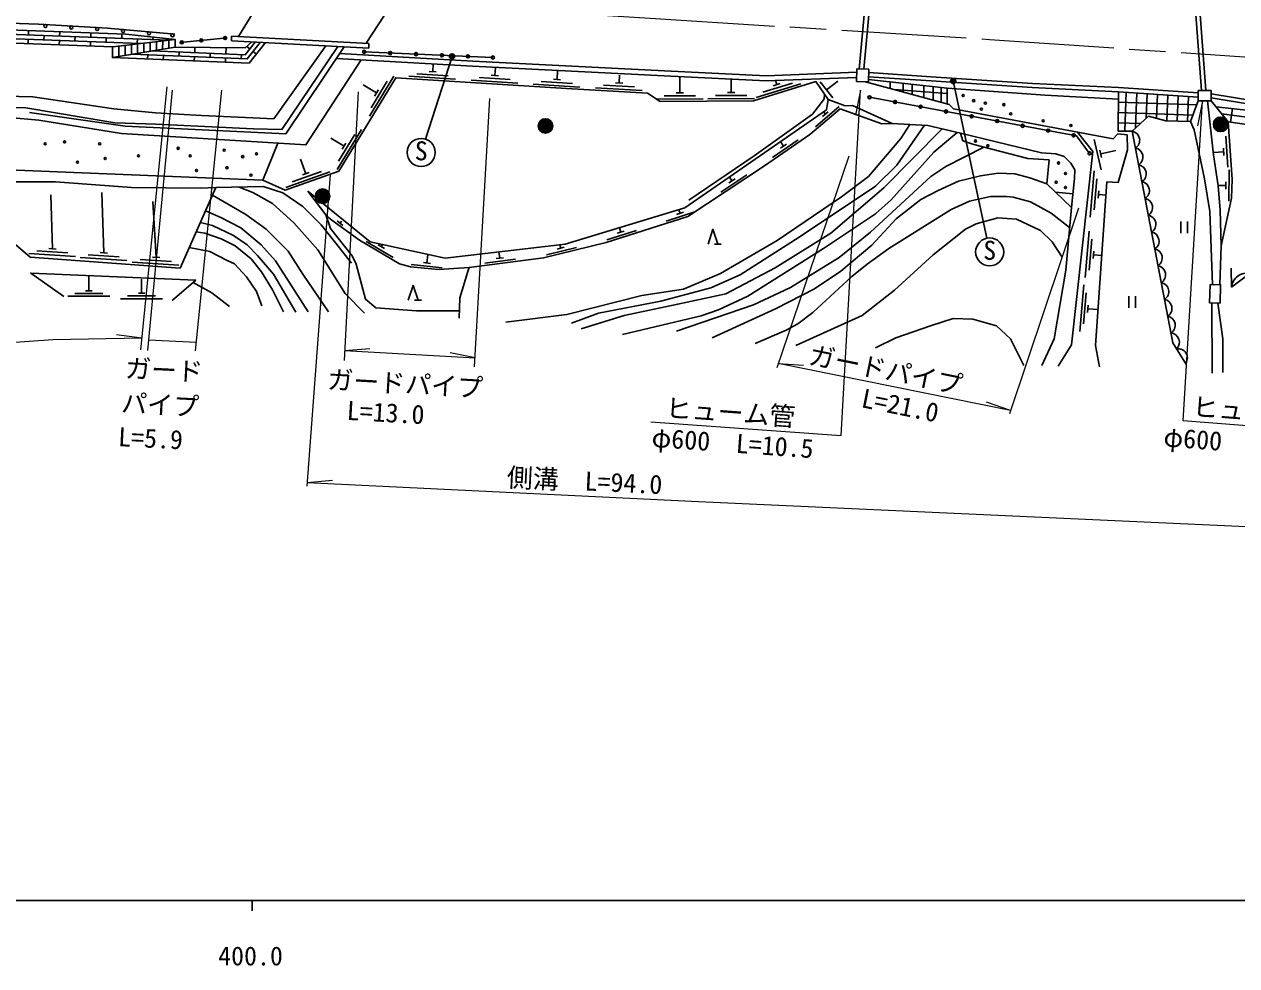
# Model space of a CAD drawing. Units: millimetres at full size, sheet at 1:1000; details may follow other scales. Extents: x 40000 to 680000, y 20000 to 380000.
# Drawn here: x 446049 to 562846, y 198715 to 289426 of the extents above; entities that cross this region are included whole.
import ezdxf
from ezdxf.enums import TextEntityAlignment as Align

# ---------------------------------------------------------------- set-up
doc = ezdxf.new("R2010")
doc.units = ezdxf.units.MM
doc.header["$LTSCALE"] = 1000
doc.linetypes.add('CHAIN', pattern=[18.5, 12, -1.5, 3.5, -1.5])
for name, color, linetype, lineweight in [('M-BGD', 7, 'Continuous', 25), ('M-BGD-EXST', 7, 'Continuous', 25), ('M-BMK', 2, 'CHAIN', 13), ('M-STR-HTXT', 7, 'Continuous', 13), ('M-STR-STR1', 1, 'Continuous', 25), ('M-TTL-BAND', 7, 'Continuous', 25)]:
    doc.layers.add(name, color=color, linetype=linetype, lineweight=lineweight)
doc.styles.add('ＭＳ ゴシック', font='')
doc.styles.get('ＭＳ ゴシック').set_extended_font_data('MS Gothic')

msp = doc.modelspace()

# ---------------------------------------------------------------- hatches: boundary and pattern name
at = {"layer": 'M-BGD'}
for points in [[(496958, 279625, -1), (495558, 279625, -1)], [(561994, 279785, -1), (560594, 279785, -1)], [(475486, 272857, -1), (474086, 272857, -1)]]:
    msp.add_hatch(color=256, dxfattribs=at).paths.add_polyline_path(points)
at = {"layer": 'M-BGD-EXST'}
for points in [[(487475, 286441, -1), (487036, 286202, -0.41421), (487136, 286541, -0.41421)], [(535751, 284080, -1), (535312, 283841, -0.41421), (535412, 284180, -0.41421)]]:
    msp.add_hatch(color=256, dxfattribs=at).paths.add_polyline_path(points)

# ---------------------------------------------------------------- linework, layer by layer
at = {"layer": 'M-BGD'}
for p, q in [((526467, 285112), (527344, 294740)), ((526928, 285099), (527804, 294713)), ((559453, 283027), (558693, 293118)), ((559864, 283027), (559106, 293094)), ((446454, 288398), (446469, 288812)), ((449452, 288285), (449467, 288699)), ((452450, 288173), (452465, 288587)), ((446423, 287569), (446438, 287983)), ((447937, 287927), (447953, 288341)), ((449421, 287457), (449436, 287871)), ((450935, 287815), (450951, 288229)), ((452419, 287344), (452434, 287758)), ((453933, 287702), (453949, 288116)), ((460580, 287966), (454565, 287264)), ((455162, 286311), (455167, 287334)), ((455448, 288060), (455463, 288474)), ((455764, 286414), (455769, 287404)), ((456367, 286516), (456372, 287475)), ((456931, 287590), (456947, 288004)), ((456969, 286619), (456974, 287545)), ((457572, 286721), (457576, 287615)), ((458174, 286823), (458178, 287685)), ((458445, 287948), (458454, 288187)), ((458776, 286926), (458781, 287756)), ((459379, 287028), (459383, 287826)), ((459981, 287131), (459985, 287896)), ((461074, 287662), (465588, 288119)), ((454547, 286207), (460584, 287233)), ((457936, 286068), (457952, 286470)), ((459435, 286007), (459451, 286408)), ((460950, 286347), (460966, 286748)), ((462432, 285884), (462449, 286286)), ((462465, 286687), (462486, 287211)), ((463947, 286224), (463964, 286626)), ((465430, 285762), (465446, 286163)), ((465462, 286565), (465487, 287175)), ((466945, 286102), (466961, 286503)), ((467778, 287051), (467481, 287284)), ((468409, 286553), (468093, 286802)), ((478797, 286770), (491190, 286218)), ((485393, 284865), (485439, 285593)), ((491381, 284485), (491431, 285264)), ((479320, 280568), (481661, 284411)), ((479454, 281364), (481015, 283927)), ((483110, 284409), (487601, 284124)), ((483877, 284661), (486871, 284470)), ((485044, 284887), (485742, 284843)), ((489098, 284028), (493589, 283743)), ((489865, 284280), (492859, 284090)), ((491032, 284507), (491730, 284462)), ((495853, 283900), (498847, 283710)), ((497020, 284127), (497718, 284082)), ((497369, 284104), (497424, 284972)), ((503354, 283770), (503395, 284519)), ((509196, 282825), (509186, 284325)), ((514142, 282860), (514133, 284153)), ((518534, 283606), (518406, 284019)), ((522730, 283886), (523931, 282349)), ((524421, 283954), (523338, 283108)), ((529475, 283232), (529475, 283861)), ((479978, 282802), (478697, 283582)), ((479796, 282503), (480160, 283101)), ((495086, 283648), (499576, 283363)), ((501075, 283293), (505568, 283049)), ((501840, 283552), (504836, 283389)), ((503005, 283789), (503704, 283751)), ((508846, 282823), (509546, 282828)), ((513792, 282857), (514492, 282862)), ((516560, 282369), (520861, 283695)), ((517189, 282877), (520056, 283761)), ((518199, 283503), (518868, 283709)), ((534951, 282755), (529833, 283135)), ((530724, 282893), (530724, 283727)), ((531572, 282662), (531572, 283636)), ((532714, 282351), (532714, 283513)), ((533610, 282108), (533610, 283417)), ((534364, 281903), (534364, 283336)), ((534946, 283273), (534961, 281740)), ((551467, 283316), (559144, 282802)), ((552078, 279126), (552208, 282872)), ((553088, 279410), (553207, 282806)), ((554122, 280362), (554205, 282740)), ((555123, 280360), (555203, 282674)), ((506950, 282210), (511450, 282241)), ((507698, 282515), (510698, 282536)), ((511896, 282244), (516396, 282275)), ((512644, 282549), (515644, 282570)), ((522270, 279552), (524561, 281489)), ((551440, 281927), (559001, 281663)), ((556115, 280119), (556202, 282608)), ((557114, 280093), (557200, 282541)), ((558114, 280067), (558198, 282475)), ((559144, 282042), (558399, 280059)), ((522954, 280523), (523489, 280975)), ((523221, 280749), (523026, 280981)), ((551431, 280926), (558630, 280675)), ((562422, 281296), (562252, 279981)), ((476200, 275443), (478540, 279287)), ((551423, 279926), (553568, 279851)), ((476858, 277677), (475577, 278457)), ((476334, 276240), (477894, 278802)), ((518128, 276589), (520598, 278293)), ((519193, 277688), (518895, 278119)), ((549112, 278333), (549781, 275409)), ((561973, 275656), (561808, 278651)), ((476676, 277378), (477040, 277976)), ((518905, 277489), (519481, 277887)), ((549661, 277279), (549817, 276597)), ((549739, 276938), (551201, 277272)), ((561591, 277137), (560579, 277081)), ((561610, 276788), (561572, 277487)), ((473174, 275021), (472674, 276436)), ((471251, 273706), (475495, 275204)), ((471859, 274239), (474688, 275237)), ((472843, 274905), (473504, 275137)), ((513140, 273256), (515640, 274914)), ((513932, 274141), (514516, 274528)), ((514224, 274335), (513975, 274709)), ((549118, 275318), (548736, 270835)), ((549354, 274546), (549098, 271556)), ((562074, 272391), (562109, 275391)), ((446615, 266999), (438159, 274249)), ((473369, 273336), (475205, 270935)), ((549555, 273374), (549495, 272677)), ((561792, 273894), (561037, 273903)), ((561788, 273544), (561795, 274244)), ((448775, 267786), (448601, 273005)), ((453714, 267406), (453519, 273204)), ((458745, 266968), (458439, 272346)), ((545377, 273262), (547069, 273079)), ((549525, 273025), (550257, 272963)), ((507888, 270465), (510748, 271371)), ((508894, 271098), (509561, 271310)), ((509228, 271204), (509116, 271557)), ((476193, 270473), (476745, 270042)), ((476469, 270258), (476616, 270446)), ((503508, 269391), (503374, 269815)), ((557448, 270428), (557448, 269310)), ((558115, 270428), (558115, 269310)), ((502169, 268652), (505028, 269559)), ((503174, 269286), (503841, 269497)), ((548639, 269505), (548257, 265022)), ((548875, 268733), (548619, 265743)), ((447258, 267585), (450252, 267389)), ((448425, 267809), (449124, 267763)), ((479000, 268488), (481586, 266967)), ((480143, 268164), (480746, 267809)), ((480445, 267986), (480566, 268192)), ((491853, 266890), (491776, 267493)), ((496348, 267196), (499260, 267920)), ((497392, 267765), (498071, 267934)), ((497731, 267849), (497651, 268171)), ((512526, 268232), (513193, 268232)), ((512860, 268232), (512526, 268232)), ((549076, 267561), (549016, 266864)), ((446490, 267335), (450981, 267040)), ((461059, 265928), (446615, 266999)), ((451433, 266938), (455925, 266675)), ((452199, 267194), (455194, 267019)), ((453365, 267426), (454064, 267385)), ((456460, 266517), (460950, 266220)), ((457228, 266767), (460222, 266569)), ((458396, 266991), (459094, 266944)), ((484494, 266457), (485190, 266386)), ((484842, 266421), (484927, 267251)), ((490403, 266403), (493379, 266782)), ((491506, 266846), (492200, 266934)), ((549046, 267212), (549850, 267144)), ((483319, 266275), (486304, 265970)), ((562311, 265938), (562342, 264099)), ((562342, 264099), (564140, 265431)), ((452278, 263756), (452278, 265106)), ((457354, 263517), (457354, 264867)), ((548108, 264309), (547725, 259826)), ((450253, 263216), (454303, 263216)), ((450928, 263486), (453628, 263486)), ((451963, 263756), (452593, 263756)), ((455329, 262977), (459379, 262977)), ((456004, 263247), (458704, 263247)), ((457039, 263517), (457669, 263517)), ((483648, 262832), (484315, 262832)), ((483982, 262832), (483648, 262832)), ((548343, 263537), (548088, 260547)), ((552436, 263233), (552436, 262115)), ((553103, 263233), (553103, 262115)), ((548544, 262365), (548485, 261668)), ((548514, 262016), (549485, 261934)), ((560488, 255795), (560457, 262583))]:
    msp.add_line(p, q, dxfattribs=at)
for points in [[(460564, 288482), (454059, 289061), (447428, 289448), (433608, 289911), (427106, 289864), (421183, 289438), (413372, 288549), (407866, 287608), (397840, 285501), (378746, 280785)], [(467973, 287723), (467335, 287153), (460584, 287233), (460580, 287966), (455829, 288461), (433283, 289306), (427313, 289422), (421147, 288879), (413419, 288190), (407934, 287253), (397920, 285149), (378833, 280434)], [(459944, 287892), (433271, 288892), (427327, 289007), (421183, 288467), (413472, 287778), (408011, 286845), (398013, 284745), (378932, 280032)], [(457255, 287578), (433259, 288478), (427342, 288592), (421220, 288054), (413525, 287367), (408089, 286438), (398105, 284340), (379032, 279629)], [(469275, 287654), (467711, 285668), (454547, 286207), (454565, 287264), (433247, 288063), (427356, 288177), (421256, 287641), (413579, 286956), (408167, 286031), (398197, 283936), (379131, 279227)], [(380550, 273756), (383169, 274587), (390114, 276344), (399670, 278639), (409895, 280920), (420516, 281991), (429150, 282397), (440023, 282580), (446867, 282448), (454677, 281267), (458702, 280885), (463127, 280619), (468076, 280414), (470083, 280318), (475115, 287343)], [(468785, 287680), (467523, 286078), (456454, 286531)], [(468294, 287706), (467334, 286488), (458360, 286855)], [(380886, 272459), (383535, 273299), (390434, 275044), (399972, 277335), (410109, 279596), (421174, 280853), (428500, 281467), (437912, 281484), (446208, 281359), (454787, 279928), (458715, 279784), (463443, 279568), (468137, 279337), (470870, 279296), (476241, 287283)], [(476864, 287250), (471262, 278882), (455758, 279621), (446557, 280912)], [(526248, 284794), (517521, 284470), (507719, 284953), (489255, 285853), (476431, 286604)], [(478497, 285999), (473186, 277813), (455429, 278915), (447465, 280175), (438838, 280940)], [(526233, 284309), (517518, 283986), (507695, 284471), (489229, 285371), (476120, 286138)], [(523483, 282186), (522300, 283905), (516286, 282051), (507301, 281989), (506081, 282798), (498277, 283221), (481834, 284266), (476357, 275271), (471171, 273441), (469025, 274403)], [(527080, 283884), (535147, 281690), (535546, 281275), (550939, 278398), (551389, 278857), (552285, 278762), (552333, 277330), (551418, 274166), (550345, 274230), (549243, 258478), (549630, 256422)], [(551442, 282212), (544389, 282577), (534946, 283273), (527373, 284086)], [(551448, 282923), (543150, 283335), (533395, 283966), (527381, 284367)], [(551467, 283316), (543172, 283729), (533421, 284360), (527393, 284761)], [(510071, 272481), (516368, 276741), (521968, 280751), (522744, 281755), (523095, 282250), (523135, 282693)], [(558399, 280059), (556028, 280121), (554343, 280565), (552780, 279126), (551417, 279126), (551448, 282923), (559144, 282413)], [(560398, 282717), (564504, 282040), (570339, 281607), (575312, 281340)], [(473369, 273336), (479377, 268449), (486583, 266893), (498139, 268228), (509666, 271723), (523317, 281182), (523483, 282186)], [(544060, 256535), (545262, 259118), (546370, 265735), (546930, 271783), (544562, 274038), (544767, 276348), (542735, 276479), (537508, 277843), (536469, 278206), (536224, 278928), (533079, 279677), (529659, 279852), (525838, 281603), (525112, 281572), (523483, 282186)], [(527475, 282391), (547422, 278671), (548676, 276985)], [(560017, 282042), (560606, 276844), (561045, 273853), (561253, 271519), (561344, 268068)], [(560398, 282320), (564458, 281651), (570314, 281217), (575303, 280949)], [(560398, 282042), (562018, 280013), (564253, 279714), (575258, 278987)], [(560844, 281483), (564065, 281101), (571152, 280676), (575291, 280425)], [(524630, 281263), (521724, 278806), (517361, 275796), (509983, 270901), (502096, 268402), (496082, 266907), (488894, 265993), (485945, 265789), (483246, 266065), (482196, 266357), (478350, 268619), (475691, 270537), (475205, 270935)], [(524630, 281263), (528646, 279841), (529659, 279852)], [(561399, 280788), (564256, 280418), (575276, 279754)], [(492427, 260710), (498328, 261461), (505537, 263288), (509551, 263895), (513124, 265403), (518578, 268599), (524760, 272812), (527383, 274762), (530491, 278431), (531369, 279764)], [(532765, 279693), (530107, 275858), (528057, 273835), (520684, 268912), (514998, 265288), (512183, 264026), (507361, 262742), (501380, 261575), (498766, 260629)], [(499694, 260085), (503852, 261380), (508995, 262471), (513633, 263446), (518374, 265962), (523747, 269287), (528857, 273659), (534466, 279347)], [(560511, 264357), (560242, 271394), (559730, 274522), (558744, 279238), (558399, 280059)], [(562018, 280013), (562401, 274481), (562327, 272668), (561344, 268068), (561217, 264336)], [(470485, 277981), (469025, 274403), (438935, 275629)], [(535917, 279001), (533675, 277103), (529563, 272509), (528043, 271167), (523049, 267834), (515751, 263223), (512919, 261916), (511257, 261344), (503665, 259535)], [(536224, 278928), (544043, 277044), (545411, 276943), (546230, 276674), (546870, 276048), (547254, 275383), (547228, 274552), (546930, 271783)], [(547502, 279041), (548982, 277163), (546923, 258541), (545659, 256478)], [(552780, 279126), (556691, 258731), (558008, 256615)], [(508887, 259852), (516288, 262379), (519850, 264052), (524535, 266939), (527567, 269409), (533367, 274753), (534826, 275704), (538493, 277586)], [(512323, 259207), (518494, 262034), (522176, 263932), (524697, 265628), (527682, 268133), (530048, 270667), (532410, 272538), (534073, 273409), (536056, 274311), (538167, 274825), (539860, 275081), (541475, 275003), (542901, 274635), (544562, 274038)], [(438159, 274249), (449050, 274234), (456390, 273686), (462986, 273634), (464505, 273693), (461059, 265928)], [(464505, 273693), (469067, 273789), (470955, 273190), (472870, 271866), (474648, 270112), (476061, 268349), (477568, 266411)], [(478809, 261592), (476954, 263491), (474318, 267700), (472031, 270306), (469973, 272148), (468073, 273210), (466750, 273740)], [(464179, 272957), (467381, 271084), (469362, 269670), (471466, 267578), (472893, 265348), (475371, 261705)], [(546751, 269853), (544971, 271234), (542990, 272323), (541323, 272751), (540663, 272833), (539135, 272828), (537094, 272366), (535336, 271593), (529318, 267826), (527240, 266297), (525773, 265115), (521996, 261651), (520564, 260561), (519437, 259948), (516444, 258667)], [(473391, 261705), (470245, 266627), (468865, 268164), (466928, 269796), (464995, 270802), (463514, 271459)], [(475111, 271058), (475546, 269746), (477647, 267119), (478006, 266296), (478912, 262923), (479910, 262112), (483827, 261821), (487956, 261821)], [(463012, 270327), (464186, 270023), (466212, 269058), (467521, 268165), (468526, 267156), (470043, 265352), (472203, 261671)], [(520367, 258473), (526748, 261378), (529877, 263791), (533605, 267224), (536710, 269677), (537742, 270198), (539846, 270783), (541618, 270637), (543936, 269546), (545064, 268454), (546022, 266991)], [(471030, 261721), (469975, 263830), (468903, 265583), (467897, 266816), (466371, 268081), (465011, 268739), (463445, 269288), (462609, 269419)], [(511920, 268232), (512390, 269670), (512860, 268232)], [(468936, 262289), (468433, 263668), (467442, 265080), (466306, 266329), (465608, 266670), (463919, 267530), (461937, 267907)], [(449858, 263192), (446681, 265444), (462566, 264780), (460313, 262823)], [(487928, 261108), (488005, 263069), (488769, 265589), (488894, 265993)], [(462306, 264554), (464127, 263554), (465815, 262240)], [(483042, 262832), (483512, 264270), (483982, 262832)], [(561031, 262566), (561507, 259131), (561507, 255861)], [(528041, 258262), (530017, 259201), (533353, 260380), (535527, 261081), (537429, 260997), (539718, 260371), (541067, 259119), (542331, 256531)]]:
    msp.add_lwpolyline(points, dxfattribs=at)
for points in [[(526258, 285119), (527403, 285084), (527367, 283875), (526221, 283910)], [(559144, 283027), (560398, 283027), (560398, 282042), (559144, 282042)], [(560277, 264364), (561291, 264333), (561237, 262560), (560223, 262590)]]:
    msp.add_lwpolyline(points, close=True, dxfattribs=at)
for centre, radius in [((448087, 289260), 150), ((450582, 289114), 150), ((453078, 288968), 150), ((455570, 288776), 150), ((458061, 288554), 150), ((460326, 288353), 150), ((461222, 287677), 150), ((463101, 287867), 150), ((465392, 288099), 150), ((478797, 286770), 150), ((481294, 286659), 150), ((483792, 286548), 150), ((486289, 286436), 150), ((488787, 286325), 150), ((491190, 286218), 150), ((536501, 282566), 100), ((527475, 282391), 150), ((529933, 281933), 150), ((532390, 281474), 150), ((537507, 282063), 100), ((538630, 281831), 100), ((540411, 281676), 100), ((496258, 279625), 700), ((534848, 281016), 150), ((537306, 280558), 150), ((538243, 281251), 100), ((541069, 280787), 100), ((561294, 279785), 700), ((539763, 280099), 150), ((542221, 279641), 150), ((544205, 280129), 100), ((544678, 279182), 150), ((546876, 279665), 100), ((448069, 277912), 100), ((449936, 278089), 100), ((453314, 277912), 100), ((537682, 278180), 100), ((547136, 278724), 150), ((457047, 276757), 100), ((460869, 277467), 100), ((462025, 276757), 100), ((465313, 277290), 100), ((468425, 276934), 100), ((538871, 277721), 100), ((548676, 276985), 150), ((451180, 276135), 100), ((453847, 276490), 100), ((465580, 275602), 100), ((467091, 276668), 100), ((545685, 276057), 100), ((462647, 275335), 100), ((467891, 274891), 100), ((546343, 275051), 100), ((474786, 272857), 700), ((545452, 274200), 100), ((546343, 273697), 100)]:
    msp.add_circle(centre, radius, dxfattribs=at)
for centre, radius, start, end in [((552611, 278254), 889, 302.66581, 79.04294), ((552922, 276633), 889, 302.66581, 79.04294), ((553233, 275013), 889, 302.66581, 79.04294), ((553544, 273392), 889, 302.66581, 79.04294), ((553854, 271772), 889, 302.66581, 79.04294), ((554165, 270151), 889, 302.66581, 79.04294), ((554476, 268531), 889, 302.66581, 79.04294), ((554786, 266910), 889, 302.66581, 79.04294), ((555097, 265290), 889, 302.66581, 79.04294), ((563855, 263936), 1522, 79.22699, 173.8376), ((555408, 263669), 889, 302.66581, 79.04294), ((555719, 262049), 889, 302.66581, 79.04294), ((556029, 260428), 889, 302.66581, 79.04294), ((556432, 258795), 889, 313.96187, 85.04561), ((557207, 257276), 889, 323.70904, 100.08618)]:
    msp.add_arc(centre, radius, start, end, dxfattribs=at)
at = {"layer": 'M-BGD-EXST'}
for p, q in [((487255, 286322), (484696, 278357)), ((535532, 283961), (538764, 268811))]:
    msp.add_line(p, q, dxfattribs=at)
for centre, radius in [((487255, 286322), 250), ((535532, 283961), 250), ((484283, 277071), 1350), ((539045, 267490), 1350)]:
    msp.add_circle(centre, radius, dxfattribs=at)
at = {"layer": 'M-BMK'}
msp.add_lwpolyline([(377602, 285123), (387427, 287714), (396355, 289730), (404373, 291280), (408277, 291904), (417689, 293113), (425705, 293806), (437560, 293930), (447800, 293624), (458389, 292931), (470659, 292229), (476066, 291901), (506337, 290003), (539027, 287964), (567059, 286040), (570370, 285888), (575418, 285934)], dxfattribs=at)
at = {"layer": 'M-STR-HTXT'}
for p, q in [((457275, 258071), (459820, 283405)), ((460290, 283085), (457911, 257994)), ((462548, 257945), (465068, 283089)), ((478223, 282904), (476856, 257044)), ((526603, 283080), (526125, 280672)), ((489429, 256413), (490882, 282263)), ((559557, 282030), (559068, 279624)), ((525494, 276728), (518528, 256331)), ((475502, 274937), (473273, 244911)), ((547609, 271720), (540957, 251894)), ((457388, 259194), (454950, 259487)), ((458008, 259014), (462632, 258781)), ((476906, 257993), (479353, 258198)), ((476906, 257993), (489478, 257287)), ((489478, 257287), (487070, 257764)), ((541059, 252198), (518664, 256731)), ((518664, 256731), (521115, 256584)), ((541059, 252198), (538744, 253016)), ((473300, 245275), (475745, 245497))]:
    msp.add_line(p, q, dxfattribs=at)
for points in [[(506414, 251111), (524728, 249809), (526603, 283080)], [(572851, 250029), (557678, 251205), (559557, 282030)], [(457388, 259194), (448792, 259022), (441032, 258469), (431431, 257820), (423065, 256923), (414679, 255919), (403779, 254316), (395101, 252728), (386313, 251027)], [(473300, 245275), (510988, 243429), (574314, 240552)]]:
    msp.add_lwpolyline(points, dxfattribs=at)
at = {"layer": 'M-STR-STR1'}
for p, q in [((466702, 288241), (472829, 298322)), ((478971, 287589), (485591, 297703)), ((466019, 288277), (466027, 287826)), ((479243, 287574), (466019, 288277)), ((479255, 287123), (466027, 287826)), ((479255, 287123), (479243, 287574))]:
    msp.add_line(p, q, dxfattribs=at)
at = {"layer": 'M-TTL-BAND'}
for p, q in [((40000, 205000), (579000, 205000)), ((468000, 205000), (468000, 204000))]:
    msp.add_line(p, q, dxfattribs=at)

# ---------------------------------------------------------------- texts
at = {"layer": 'M-BGD-EXST', "style": 'ＭＳ ゴシック'}
for p in [(483628, 275779), (538390, 266198)]:
    msp.add_text('S', height=1833, rotation=358.508, dxfattribs=at).set_placement(p, align=Align.BOTTOM_LEFT)
at = {"layer": 'M-STR-HTXT', "style": 'ＭＳ ゴシック'}
for s, rotation, p in [('ガードパイプ', 348.559, (521394, 256178)), ('ガード', 357.125, (455704, 254848)), ('ガードパイプ', 356.783, (475175, 253759)), ('パイプ', 357.125, (455320, 251490)), ('L=21.0', 348.559, (526478, 252005)), ('ヒューム管', 355.565, (558472, 251144)), ('L=13.0', 356.783, (477049, 250761)), ('ヒューム管', 355.934, (507748, 251016)), ('L=5.9', 357.125, (455033, 248228)), ('φ600  L=10.5', 355.934, (506399, 248168)), ('φ600  L=10.5', 355.565, (555699, 248221)), ('側溝\u3000L=94.0', 357.196, (492475, 244335))]:
    msp.add_text(s, height=1833, rotation=rotation, dxfattribs=at).set_placement(p, align=Align.BOTTOM_LEFT)
at = {"layer": 'M-TTL-BAND', "style": 'ＭＳ ゴシック'}
msp.add_text('400.0', height=1833, dxfattribs=at).set_placement((467844, 198195), align=Align.BOTTOM_CENTER)

doc.saveas('drawing.dxf')
